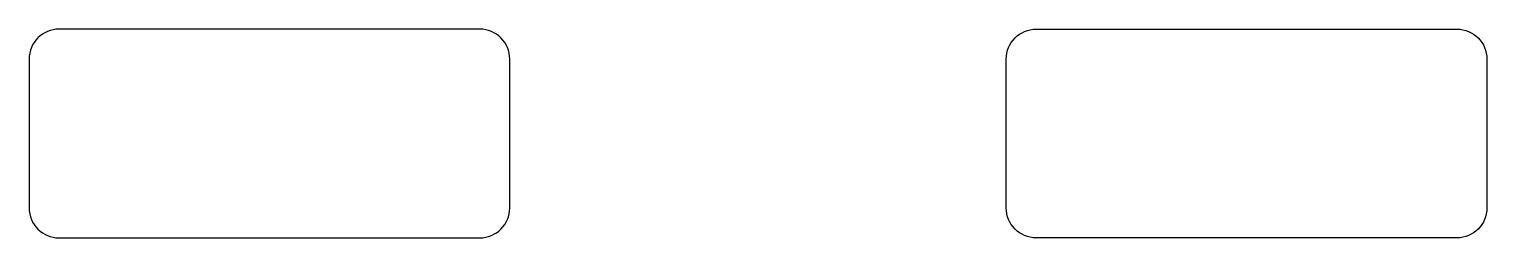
# Model space of a CAD drawing. Header units: millimetres. Extents: x -24.5 to 24.5, y 35.5 to 42.5.
import ezdxf

# ---------------------------------------------------------------- set-up
doc = ezdxf.new("R2010")
doc.units = ezdxf.units.MM
doc.layers.get('0').update_dxf_attribs({"linetype": 'CONTINUOUS'})

msp = doc.modelspace()

# ---------------------------------------------------------------- linework, layer by layer
for points in [[(-8.35, 41.48, 0.414214), (-9.35, 42.48), (-23.51, 42.48, 0.414214), (-24.51, 41.48), (-24.51, 36.47, 0.414214), (-23.51, 35.47), (-9.35, 35.47, 0.414214), (-8.35, 36.47)], [(8.35, 36.47), (8.35, 41.48, -0.414214), (9.35, 42.48), (23.51, 42.48, -0.414214), (24.51, 41.48), (24.51, 36.47, -0.414214), (23.51, 35.47), (9.35, 35.47, -0.414214)]]:
    msp.add_lwpolyline(points, format="xyb", close=True)

doc.saveas('drawing.dxf')
